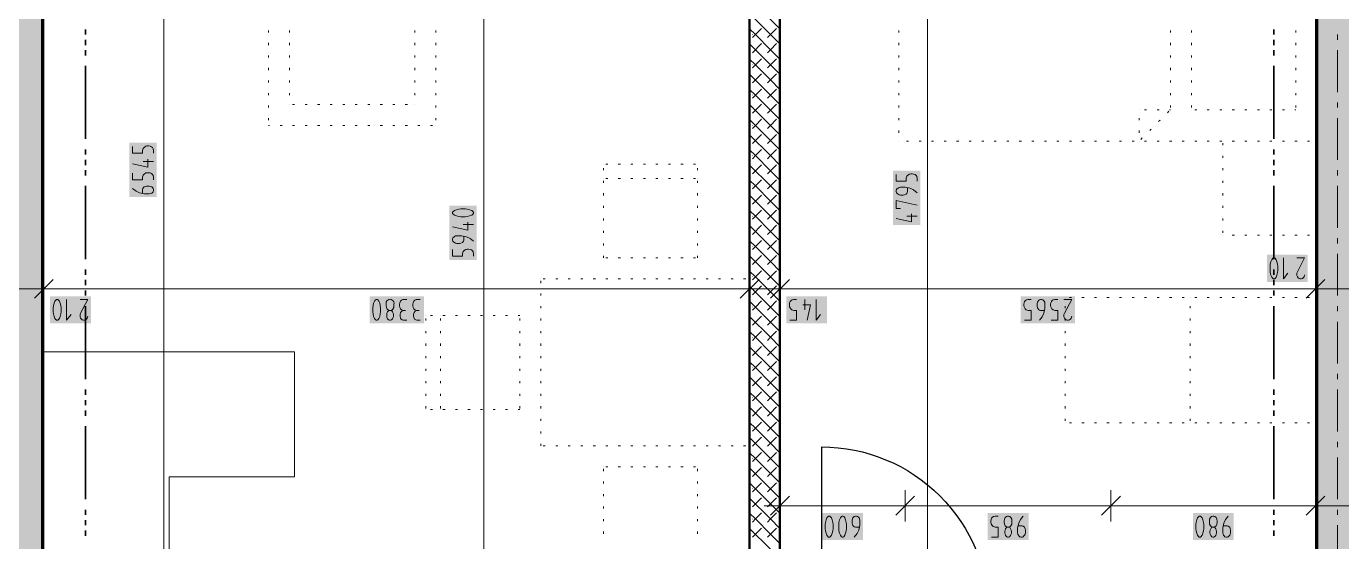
# Model space of a CAD drawing. Header units: millimetres. Extents: x 0 to 594, y 0 to 420.
# Drawn here: x 221.9 to 286.5, y 284.5 to 309.8 of the extents above; entities that cross this region are included whole.
import ezdxf

# ---------------------------------------------------------------- set-up
doc = ezdxf.new("R2010")
doc.units = ezdxf.units.MM
doc.header["$LTSCALE"] = 8
for name, color, linetype in [('PDF_Dvere', 7, 'Continuous'), ('PDF_Koty delkove', 7, 'Continuous'), ('PDF_Kuchyne', 7, 'Continuous'), ('PDF_Nabytek', 7, 'Continuous'), ('PDF_Osy hlavni', 7, 'Continuous'), ('PDF_Pozarni useky', 7, 'Continuous'), ('PDF_Pricky zdene', 7, 'Continuous'), ('PDF_Steny obvodove nosne', 7, 'Continuous')]:
    doc.layers.add(name, color=color, linetype=linetype)

msp = doc.modelspace()

# ---------------------------------------------------------------- linework, layer by layer
at = {"layer": 'PDF_Dvere', "lineweight": 25}
msp.add_lwpolyline([(260.97, 280.907), (260.97, 289.107, -0.414214), (269.17, 280.907), (269.13, 280.907)], format="xyb", dxfattribs=at)
at = {"layer": 'PDF_Koty delkove', "lineweight": 18}
for points in [[(228.685, 243.7), (228.685, 246.313), (228.685, 254.821), (228.685, 256.41), (228.685, 266.147), (228.685, 267.685), (228.685, 269.171), (228.685, 336.238)], [(266.168, 191.118), (266.168, 192.604), (266.168, 222.995), (266.168, 225.762), (266.168, 246.262), (266.168, 249.03), (266.168, 279.421), (266.168, 280.907), (266.168, 330.055), (266.168, 333.95)], [(244.392, 243.7), (244.392, 246.467), (244.392, 266.147), (244.392, 267.685), (244.392, 269.171), (244.392, 330.055)], [(227.147, 303.855), (227.147, 303.526), (227.625, 303.526), (227.625, 303.663), (227.66, 303.758), (227.711, 303.813), (227.796, 303.868), (227.864, 303.882), (227.932, 303.882), (228.001, 303.868), (228.069, 303.841), (228.12, 303.799), (228.155, 303.745), (228.172, 303.663), (228.172, 303.526)], [(227.898, 303.225), (227.898, 302.841), (227.147, 303.006)], [(228.172, 303.115), (227.66, 303.115)], [(227.147, 302.54), (227.147, 302.212), (227.625, 302.212), (227.625, 302.349), (227.66, 302.444), (227.711, 302.499), (227.796, 302.554), (227.864, 302.568), (227.932, 302.568), (228.001, 302.554), (228.069, 302.526), (228.12, 302.485), (228.155, 302.431), (228.172, 302.349), (228.172, 302.212)], [(264.631, 302.487), (264.631, 302.158), (265.108, 302.158), (265.108, 302.295), (265.143, 302.391), (265.194, 302.446), (265.279, 302.5), (265.347, 302.514), (265.416, 302.514), (265.484, 302.5), (265.552, 302.473), (265.603, 302.432), (265.638, 302.377), (265.656, 302.295), (265.656, 302.158)], [(227.642, 301.801), (227.676, 301.842), (227.711, 301.869), (227.761, 301.897), (227.83, 301.91), (227.966, 301.91), (228.035, 301.897), (228.086, 301.869), (228.12, 301.842), (228.155, 301.801), (228.172, 301.746), (228.172, 301.692), (228.155, 301.637), (228.12, 301.596), (228.086, 301.569), (228.035, 301.541), (227.966, 301.527), (227.727, 301.527), (227.488, 301.582), (227.317, 301.664), (227.147, 301.801)], [(227.625, 301.555), (227.625, 301.746), (227.642, 301.801)], [(265.656, 301.583), (265.484, 301.72), (265.313, 301.802), (265.074, 301.857), (264.835, 301.857), (264.767, 301.843), (264.716, 301.816), (264.682, 301.789), (264.647, 301.747), (264.631, 301.692), (264.631, 301.638), (264.647, 301.583), (264.682, 301.542), (264.716, 301.515), (264.767, 301.487), (264.835, 301.473), (264.972, 301.473), (265.04, 301.487), (265.108, 301.515), (265.159, 301.583)], [(265.159, 301.583), (265.177, 301.638), (265.177, 301.83)], [(264.835, 300.816), (264.631, 300.816), (264.631, 301.2), (265.656, 300.981)], [(265.382, 300.543), (265.382, 300.159), (264.631, 300.324)], [(265.656, 300.433), (265.143, 300.433)], [(243.606, 300.133), (243.606, 299.75), (242.854, 299.915)], [(243.879, 300.024), (243.367, 300.024)], [(242.906, 299.408), (242.871, 299.367), (242.854, 299.312), (242.854, 299.258), (242.871, 299.203), (242.906, 299.162), (242.939, 299.135), (242.991, 299.107), (243.058, 299.093), (243.196, 299.093), (243.263, 299.107), (243.332, 299.135), (243.383, 299.203), (243.401, 299.258), (243.401, 299.449)], [(243.879, 299.203), (243.708, 299.34), (243.537, 299.422), (243.298, 299.476), (243.058, 299.476), (242.991, 299.462), (242.939, 299.435), (242.906, 299.408)], [(242.854, 298.792), (242.854, 298.464), (243.332, 298.464), (243.332, 298.601), (243.367, 298.696), (243.418, 298.751), (243.503, 298.805), (243.571, 298.819), (243.639, 298.819), (243.708, 298.805), (243.776, 298.778), (243.827, 298.737), (243.862, 298.683), (243.879, 298.601), (243.879, 298.464)], [(283.194, 297.359), (283.222, 297.376), (283.276, 297.444), (283.317, 297.547), (283.345, 297.667), (283.359, 297.768), (283.359, 297.973), (283.345, 298.076), (283.317, 298.196), (283.276, 298.298), (283.222, 298.367), (283.194, 298.384), (283.14, 298.384), (283.112, 298.367), (283.058, 298.298), (283.017, 298.196), (282.99, 298.076), (282.976, 297.973)], [(283.633, 298.384), (283.633, 297.359), (283.851, 297.632)], [(284.29, 298.384), (284.673, 298.384), (284.317, 297.701), (284.29, 297.632), (284.29, 297.529), (284.317, 297.462), (284.358, 297.41), (284.399, 297.376), (284.454, 297.359), (284.508, 297.359), (284.563, 297.376), (284.604, 297.41), (284.645, 297.462), (284.673, 297.563)], [(282.976, 297.973), (282.976, 297.768), (282.99, 297.667), (283.017, 297.547), (283.058, 297.444), (283.112, 297.376), (283.14, 297.359), (283.194, 297.359)], [(223.251, 297.327), (222.329, 296.404)], [(222.79, 297.634), (222.79, 296.866), (222.79, 296.097)], [(257.896, 297.327), (256.973, 296.404)], [(257.434, 297.634), (257.434, 296.866), (257.434, 296.097)], [(259.382, 297.327), (258.459, 296.404)], [(258.921, 297.634), (258.921, 296.866), (258.921, 296.097)], [(285.673, 297.327), (284.75, 296.404)], [(285.212, 297.634), (285.212, 296.866), (285.212, 296.097)], [(315.141, 296.866), (313.655, 296.866), (287.364, 296.866), (285.212, 296.866), (258.921, 296.866), (257.434, 296.866), (222.79, 296.866), (220.637, 296.866), (194.346, 296.866), (192.86, 296.866), (158.215, 296.866), (156.063, 296.866), (134.538, 296.866), (128.081, 296.866), (125.928, 296.866), (84.672, 296.866), (80.88, 296.866), (80.111, 296.866)], [(223.908, 296.353), (223.908, 295.328), (224.126, 295.601)], [(224.565, 296.353), (224.948, 296.353), (224.592, 295.67), (224.565, 295.601), (224.565, 295.498), (224.592, 295.431), (224.633, 295.379), (224.674, 295.345), (224.729, 295.328), (224.783, 295.328), (224.838, 295.345), (224.879, 295.379), (224.92, 295.431), (224.948, 295.532)], [(238.935, 295.942), (238.935, 295.737), (238.949, 295.636), (238.976, 295.516), (239.017, 295.413), (239.071, 295.345), (239.099, 295.328), (239.153, 295.328), (239.181, 295.345), (239.235, 295.413), (239.276, 295.516), (239.304, 295.636), (239.318, 295.737), (239.318, 295.942), (239.304, 296.045), (239.276, 296.165), (239.235, 296.267), (239.181, 296.336), (239.153, 296.353), (239.099, 296.353), (239.071, 296.336), (239.017, 296.267), (238.976, 296.165)], [(240.604, 296.353), (240.413, 296.353), (240.345, 296.318), (240.29, 296.267), (240.263, 296.182), (240.249, 296.113), (240.249, 296.045), (240.263, 295.96), (240.29, 295.892), (240.345, 295.841), (240.44, 295.806)], [(241.261, 296.353), (241.07, 296.353), (241.002, 296.318), (240.947, 296.267), (240.92, 296.182), (240.906, 296.113), (240.906, 296.045), (240.92, 295.96), (240.947, 295.892), (241.002, 295.841), (241.097, 295.806)], [(259.409, 295.328), (259.737, 295.328), (259.737, 295.806), (259.6, 295.806), (259.505, 295.841), (259.45, 295.892), (259.396, 295.977), (259.382, 296.045), (259.382, 296.113), (259.396, 296.182), (259.423, 296.25), (259.464, 296.301), (259.518, 296.336), (259.6, 296.353), (259.737, 296.353)], [(260.148, 296.353), (260.148, 295.841)], [(260.696, 296.353), (260.696, 295.328), (260.914, 295.601)], [(270.916, 295.328), (271.244, 295.328), (271.244, 295.806), (271.107, 295.806), (271.012, 295.841), (270.957, 295.892), (270.903, 295.977), (270.889, 296.045), (270.889, 296.113), (270.903, 296.182), (270.93, 296.25), (270.971, 296.301), (271.025, 296.336), (271.107, 296.353), (271.244, 296.353)], [(271.546, 296.011), (271.546, 296.147), (271.56, 296.216), (271.587, 296.267), (271.614, 296.301), (271.655, 296.336), (271.71, 296.353), (271.764, 296.353), (271.819, 296.336), (271.86, 296.301), (271.887, 296.267), (271.915, 296.216), (271.929, 296.147), (271.929, 295.908), (271.874, 295.67), (271.792, 295.498), (271.655, 295.328)], [(272.23, 295.328), (272.558, 295.328), (272.558, 295.806), (272.421, 295.806), (272.326, 295.841), (272.271, 295.892), (272.217, 295.977), (272.203, 296.045), (272.203, 296.113), (272.217, 296.182), (272.244, 296.25), (272.285, 296.301), (272.339, 296.336), (272.421, 296.353), (272.558, 296.353)], [(272.86, 296.353), (273.243, 296.353), (272.887, 295.67), (272.86, 295.601), (272.86, 295.498), (272.887, 295.431), (272.928, 295.379), (272.969, 295.345), (273.024, 295.328), (273.078, 295.328), (273.133, 295.345), (273.174, 295.379), (273.215, 295.431), (273.243, 295.532)], [(238.976, 296.165), (238.949, 296.045), (238.935, 295.942)], [(239.838, 295.806), (239.865, 295.788), (239.906, 295.737), (239.933, 295.67), (239.947, 295.601), (239.947, 295.532), (239.933, 295.465), (239.906, 295.396), (239.851, 295.345), (239.81, 295.328), (239.756, 295.328), (239.715, 295.345), (239.66, 295.396), (239.633, 295.465), (239.619, 295.532), (239.619, 295.601), (239.633, 295.67), (239.66, 295.737), (239.701, 295.788), (239.728, 295.806)], [(240.604, 295.328), (240.44, 295.328), (240.385, 295.345), (240.331, 295.379), (240.303, 295.431), (240.276, 295.532), (240.276, 295.601), (240.303, 295.703), (240.358, 295.772), (240.44, 295.806), (240.549, 295.806)], [(241.097, 295.328), (241.042, 295.345), (240.988, 295.379), (240.96, 295.431), (240.933, 295.532), (240.933, 295.601), (240.96, 295.703), (241.015, 295.772), (241.097, 295.806), (241.206, 295.806)], [(260.039, 296.08), (260.422, 296.08), (260.257, 295.328)], [(271.901, 295.806), (271.71, 295.806), (271.655, 295.823), (271.614, 295.857), (271.587, 295.892), (271.56, 295.942), (271.546, 296.011)], [(241.261, 295.328), (241.097, 295.328)], [(259.382, 286.685), (258.459, 285.763)], [(258.921, 286.993), (258.921, 286.224), (258.921, 285.455)], [(265.532, 286.685), (264.609, 285.763)], [(265.07, 286.993), (265.07, 286.224), (265.07, 285.455)], [(275.628, 286.685), (274.706, 285.763)], [(275.167, 286.993), (275.167, 286.224), (275.167, 285.455)], [(285.673, 286.685), (284.75, 285.763)], [(285.212, 286.993), (285.212, 286.224), (285.212, 285.455)], [(258.921, 286.224), (258.152, 286.224)], [(313.655, 286.224), (310.327, 286.224), (307.505, 286.224), (297.409, 286.224), (287.364, 286.224), (285.212, 286.224), (275.167, 286.224), (265.07, 286.224), (258.921, 286.224)], [(261.188, 284.874), (261.229, 284.772), (261.283, 284.703), (261.311, 284.686), (261.365, 284.686), (261.393, 284.703), (261.447, 284.772), (261.488, 284.874), (261.516, 284.994), (261.53, 285.095), (261.53, 285.3), (261.516, 285.403), (261.488, 285.523), (261.447, 285.625), (261.393, 285.694), (261.365, 285.711), (261.311, 285.711), (261.283, 285.694), (261.229, 285.625), (261.188, 285.523), (261.161, 285.403), (261.147, 285.3)], [(262.816, 285.164), (262.625, 285.164), (262.57, 285.182), (262.529, 285.215), (262.502, 285.25), (262.475, 285.3), (262.461, 285.369), (262.461, 285.505), (262.475, 285.574), (262.502, 285.625), (262.529, 285.659), (262.57, 285.694), (262.625, 285.711), (262.679, 285.711), (262.734, 285.694), (262.775, 285.659), (262.802, 285.625), (262.83, 285.574), (262.844, 285.505), (262.844, 285.267), (262.789, 285.028), (262.707, 284.857), (262.57, 284.686)], [(269.297, 284.686), (269.625, 284.686), (269.625, 285.164), (269.488, 285.164), (269.393, 285.199), (269.338, 285.25), (269.284, 285.335), (269.27, 285.403), (269.27, 285.472), (269.284, 285.54), (269.311, 285.608), (269.352, 285.659), (269.406, 285.694), (269.488, 285.711)], [(269.488, 285.711), (269.625, 285.711)], [(269.927, 285.472), (269.927, 285.403), (269.941, 285.318), (269.981, 285.233), (270.036, 285.182), (270.063, 285.164), (270.173, 285.164), (270.2, 285.182), (270.255, 285.233), (270.296, 285.318), (270.31, 285.403), (270.31, 285.472), (270.296, 285.557), (270.255, 285.643), (270.2, 285.694), (270.145, 285.711), (270.091, 285.711), (270.036, 285.694), (269.981, 285.643), (269.941, 285.557), (269.927, 285.472)], [(270.857, 285.711), (270.72, 285.54), (270.638, 285.369), (270.584, 285.13), (270.584, 284.89), (270.598, 284.823), (270.625, 284.772), (270.652, 284.738), (270.693, 284.703), (270.748, 284.686), (270.802, 284.686), (270.857, 284.703), (270.898, 284.738), (270.925, 284.772), (270.953, 284.823), (270.967, 284.89), (270.967, 285.028), (270.953, 285.095), (270.925, 285.164), (270.857, 285.215), (270.802, 285.233), (270.611, 285.233)], [(280.928, 285.711), (280.791, 285.54), (280.709, 285.369), (280.654, 285.13), (280.654, 284.89), (280.668, 284.823), (280.695, 284.772), (280.723, 284.738)], [(261.147, 285.3), (261.147, 285.095), (261.161, 284.994), (261.188, 284.874)], [(270.173, 285.164), (270.2, 285.147), (270.241, 285.095), (270.268, 285.028), (270.282, 284.959), (270.282, 284.89), (270.268, 284.823), (270.241, 284.754), (270.186, 284.703), (270.145, 284.686), (270.091, 284.686), (270.05, 284.703), (269.995, 284.754), (269.968, 284.823), (269.954, 284.89), (269.954, 284.959), (269.968, 285.028), (269.995, 285.095), (270.036, 285.147), (270.063, 285.164)], [(280.244, 285.164), (280.271, 285.147), (280.312, 285.095), (280.339, 285.028), (280.353, 284.959), (280.353, 284.89), (280.339, 284.823), (280.312, 284.754), (280.257, 284.703), (280.216, 284.686), (280.162, 284.686), (280.121, 284.703), (280.066, 284.754), (280.038, 284.823), (280.024, 284.89), (280.024, 284.959), (280.038, 285.028)], [(280.038, 285.028), (280.066, 285.095), (280.107, 285.147), (280.134, 285.164)], [(280.723, 284.738), (280.764, 284.703), (280.819, 284.686), (280.873, 284.686), (280.928, 284.703), (280.969, 284.738), (280.996, 284.772), (281.024, 284.823), (281.038, 284.89), (281.038, 285.028), (281.024, 285.095), (280.996, 285.164), (280.928, 285.215), (280.873, 285.233), (280.682, 285.233)]]:
    msp.add_lwpolyline(points, dxfattribs=at)
for points in [[(243.468, 300.79), (243.263, 300.79), (243.162, 300.776), (243.042, 300.749), (242.939, 300.708), (242.871, 300.654), (242.854, 300.626), (242.854, 300.572), (242.871, 300.544), (242.939, 300.49), (243.042, 300.449), (243.162, 300.421), (243.263, 300.407), (243.468, 300.407), (243.571, 300.421), (243.691, 300.449), (243.793, 300.49), (243.862, 300.544), (243.879, 300.572), (243.879, 300.626), (243.862, 300.654), (243.793, 300.708), (243.691, 300.749), (243.571, 300.776)], [(223.251, 295.942), (223.251, 295.737), (223.265, 295.636), (223.292, 295.516), (223.333, 295.413), (223.387, 295.345), (223.415, 295.328), (223.469, 295.328), (223.497, 295.345), (223.551, 295.413), (223.592, 295.516), (223.62, 295.636), (223.634, 295.737), (223.634, 295.942), (223.62, 296.045), (223.592, 296.165), (223.551, 296.267), (223.497, 296.336), (223.469, 296.353), (223.415, 296.353), (223.387, 296.336), (223.333, 296.267), (223.292, 296.165), (223.265, 296.045)], [(261.804, 285.3), (261.804, 285.095), (261.818, 284.994), (261.845, 284.874), (261.886, 284.772), (261.94, 284.703), (261.968, 284.686), (262.022, 284.686), (262.05, 284.703), (262.104, 284.772), (262.145, 284.874), (262.173, 284.994), (262.187, 285.095), (262.187, 285.3), (262.173, 285.403), (262.145, 285.523), (262.104, 285.625), (262.05, 285.694), (262.022, 285.711), (261.968, 285.711), (261.94, 285.694), (261.886, 285.625), (261.845, 285.523), (261.818, 285.403)], [(279.34, 285.3), (279.34, 285.095), (279.354, 284.994), (279.381, 284.874), (279.422, 284.772), (279.477, 284.703), (279.505, 284.686), (279.559, 284.686), (279.587, 284.703), (279.641, 284.772), (279.682, 284.874), (279.71, 284.994), (279.724, 285.095), (279.724, 285.3), (279.71, 285.403), (279.682, 285.523), (279.641, 285.625), (279.587, 285.694), (279.559, 285.711), (279.505, 285.711), (279.477, 285.694), (279.422, 285.625), (279.381, 285.523), (279.354, 285.403)], [(279.997, 285.472), (279.997, 285.403), (280.011, 285.318), (280.052, 285.233), (280.107, 285.182), (280.134, 285.164), (280.244, 285.164), (280.271, 285.182), (280.326, 285.233), (280.367, 285.318), (280.381, 285.403), (280.381, 285.472), (280.367, 285.557), (280.326, 285.643), (280.271, 285.694), (280.216, 285.711), (280.162, 285.711), (280.107, 285.694), (280.052, 285.643), (280.011, 285.557)]]:
    msp.add_lwpolyline(points, close=True, dxfattribs=at)
msp.add_lwpolyline([(239.592, 296.113), (239.592, 296.045), (239.606, 295.96), (239.646, 295.875), (239.701, 295.823), (239.728, 295.806), (239.838, 295.806), (239.865, 295.823), (239.92, 295.875), (239.961, 295.96), (239.975, 296.045), (239.975, 296.113, 1.260182)], format="xyb", close=True, dxfattribs=at)
at = {"layer": 'PDF_Koty delkove', "color": 7, "lineweight": 18, "true_color": 0xffffff, "transparency": 33554559}
for points in [[(228.326, 301.373), (228.326, 304.035), (226.993, 301.373), (226.993, 304.035)], [(265.809, 300.005), (265.809, 302.667), (264.477, 300.005), (264.477, 302.667)], [(244.033, 298.282), (244.033, 300.944), (242.701, 298.282), (242.701, 300.944)], [(284.827, 298.538), (282.822, 298.538), (284.827, 297.205), (282.822, 297.205)], [(225.102, 296.507), (223.097, 296.507), (225.102, 295.175), (223.097, 295.175)], [(241.443, 296.507), (238.781, 296.507), (241.443, 295.175), (238.781, 295.175)], [(261.233, 296.507), (259.228, 296.507), (261.233, 295.175), (259.228, 295.175)], [(273.397, 296.507), (270.735, 296.507), (273.397, 295.175), (270.735, 295.175)], [(262.998, 285.865), (260.993, 285.865), (262.998, 284.533), (260.993, 284.533)], [(271.121, 285.865), (269.116, 285.865), (271.121, 284.533), (269.116, 284.533)], [(281.192, 285.865), (279.187, 285.865), (281.192, 284.533), (279.187, 284.533)]]:
    msp.add_solid(points, dxfattribs=at)
at = {"layer": 'PDF_Kuchyne', "lineweight": 13}
msp.add_lwpolyline([(228.94, 287.633), (228.94, 275.333), (241.188, 275.333), (241.188, 269.183), (222.79, 269.183), (222.79, 275.333), (222.79, 287.633), (222.79, 293.783), (235.09, 293.783), (235.09, 287.633)], close=True, dxfattribs=at)
at = {"layer": 'PDF_Nabytek', "lineweight": 13}
for points in [[(233.824, 309.45), (233.824, 309.553)], [(234.849, 309.45), (234.849, 309.553)], [(240.999, 309.45), (240.999, 309.553)], [(242.024, 309.45), (242.024, 309.553)], [(264.763, 309.45), (264.763, 309.553)], [(278.088, 309.45), (278.088, 309.553)], [(279.113, 309.45), (279.113, 309.553)], [(284.238, 309.45), (284.238, 309.553)], [(285.263, 309.45), (285.263, 309.553)], [(233.824, 308.835), (233.824, 308.938)], [(234.849, 308.835), (234.849, 308.938)], [(240.999, 308.835), (240.999, 308.938)], [(242.024, 308.835), (242.024, 308.938)], [(264.763, 308.835), (264.763, 308.938)], [(278.088, 308.835), (278.088, 308.938)], [(279.113, 308.835), (279.113, 308.938)], [(284.238, 308.835), (284.238, 308.938)], [(285.263, 308.835), (285.263, 308.938)], [(233.824, 308.221), (233.824, 308.323)], [(234.849, 308.221), (234.849, 308.323)], [(240.999, 308.221), (240.999, 308.323)], [(242.024, 308.221), (242.024, 308.323)], [(264.763, 308.221), (264.763, 308.323)], [(278.088, 308.221), (278.088, 308.323)], [(279.113, 308.221), (279.113, 308.323)], [(284.238, 308.221), (284.238, 308.323)], [(285.263, 308.221), (285.263, 308.323)], [(233.824, 307.606), (233.824, 307.708)], [(234.849, 307.606), (234.849, 307.708)], [(240.999, 307.606), (240.999, 307.708)], [(242.024, 307.606), (242.024, 307.708)], [(264.763, 307.606), (264.763, 307.708)], [(278.088, 307.606), (278.088, 307.708)], [(279.113, 307.606), (279.113, 307.708)], [(284.238, 307.606), (284.238, 307.708)], [(285.263, 307.606), (285.263, 307.708)], [(233.824, 306.991), (233.824, 307.093)], [(234.849, 306.991), (234.849, 307.093)], [(240.999, 306.991), (240.999, 307.093)], [(242.024, 306.991), (242.024, 307.093)], [(264.763, 306.991), (264.763, 307.093)], [(278.088, 306.991), (278.088, 307.093)], [(279.113, 306.991), (279.113, 307.093)], [(284.238, 306.991), (284.238, 307.093)], [(285.263, 306.991), (285.263, 307.093)], [(233.824, 306.376), (233.824, 306.478)], [(234.849, 306.376), (234.849, 306.478)], [(240.999, 306.376), (240.999, 306.478)], [(242.024, 306.376), (242.024, 306.478)], [(264.763, 306.376), (264.763, 306.478)], [(278.088, 306.376), (278.088, 306.478)], [(279.113, 306.376), (279.113, 306.478)], [(284.238, 306.376), (284.238, 306.478)], [(285.263, 306.376), (285.263, 306.478)], [(233.824, 305.761), (233.824, 305.863)], [(234.849, 305.917), (234.849, 305.917)], [(234.849, 305.917), (234.849, 305.917)], [(235.101, 305.917), (234.998, 305.917)], [(235.716, 305.917), (235.613, 305.917)], [(236.331, 305.917), (236.228, 305.917)], [(236.946, 305.917), (236.843, 305.917)], [(237.561, 305.917), (237.458, 305.917)], [(238.176, 305.917), (238.073, 305.917)], [(238.791, 305.917), (238.688, 305.917)], [(239.406, 305.917), (239.303, 305.917)], [(240.021, 305.917), (239.918, 305.917)], [(240.636, 305.917), (240.533, 305.917)], [(240.999, 305.917), (240.999, 305.917)], [(240.999, 305.917), (240.999, 305.917)], [(242.024, 305.761), (242.024, 305.863)], [(264.763, 305.761), (264.763, 305.863)], [(276.551, 305.66), (276.551, 305.66)], [(276.551, 305.66), (276.551, 305.66)], [(276.92, 305.66), (276.818, 305.66)], [(277.535, 305.66), (277.433, 305.66)], [(277.938, 305.51), (278.01, 305.583)], [(278.088, 305.66), (278.048, 305.66)], [(278.088, 305.761), (278.088, 305.863)], [(278.088, 305.66), (278.088, 305.66)], [(278.088, 305.66), (278.088, 305.66)], [(279.113, 305.761), (279.113, 305.863)], [(279.113, 305.66), (279.113, 305.66)], [(279.113, 305.66), (279.113, 305.66)], [(279.38, 305.66), (279.278, 305.66)], [(279.995, 305.66), (279.893, 305.66)], [(280.61, 305.66), (280.508, 305.66)], [(281.225, 305.66), (281.123, 305.66)], [(281.84, 305.66), (281.738, 305.66)], [(282.455, 305.66), (282.353, 305.66)], [(283.07, 305.66), (282.968, 305.66)], [(283.685, 305.66), (283.583, 305.66)], [(284.238, 305.66), (284.198, 305.66)], [(284.238, 305.761), (284.238, 305.863)], [(284.238, 305.66), (284.238, 305.66)], [(284.238, 305.66), (284.238, 305.66)], [(285.263, 305.761), (285.263, 305.863)], [(233.824, 305.146), (233.824, 305.248)], [(233.824, 304.892), (233.824, 304.892)], [(233.871, 304.892), (233.824, 304.892)], [(233.824, 304.892), (233.824, 304.892)], [(234.486, 304.892), (234.383, 304.892)], [(235.101, 304.892), (234.998, 304.892)], [(235.716, 304.892), (235.613, 304.892)], [(236.331, 304.892), (236.228, 304.892)], [(236.946, 304.892), (236.843, 304.892)], [(237.561, 304.892), (237.458, 304.892)], [(238.176, 304.892), (238.073, 304.892)], [(238.791, 304.892), (238.688, 304.892)], [(239.406, 304.892), (239.303, 304.892)], [(240.021, 304.892), (239.918, 304.892)], [(240.636, 304.892), (240.533, 304.892)], [(241.251, 304.892), (241.148, 304.892)], [(241.866, 304.892), (241.763, 304.892)], [(242.024, 305.146), (242.024, 305.248)], [(242.024, 304.892), (242.024, 304.892)], [(242.024, 304.892), (242.024, 304.892)], [(264.763, 305.146), (264.763, 305.248)], [(276.551, 305.146), (276.551, 305.248)], [(277.503, 305.075), (277.575, 305.148)], [(285.263, 305.146), (285.263, 305.248)], [(264.763, 304.531), (264.763, 304.633)], [(264.763, 304.123), (264.763, 304.123)], [(264.763, 304.123), (264.763, 304.123)], [(265.235, 304.123), (265.133, 304.123)], [(265.85, 304.123), (265.748, 304.123)], [(266.465, 304.123), (266.363, 304.123)], [(267.08, 304.123), (266.978, 304.123)], [(267.695, 304.123), (267.593, 304.123)], [(268.31, 304.123), (268.208, 304.123)], [(268.925, 304.123), (268.823, 304.123)], [(269.54, 304.123), (269.438, 304.123)], [(270.155, 304.123), (270.053, 304.123)], [(270.77, 304.123), (270.668, 304.123)], [(271.385, 304.123), (271.283, 304.123)], [(272, 304.123), (271.898, 304.123)], [(272.615, 304.123), (272.513, 304.123)], [(273.23, 304.123), (273.128, 304.123)], [(273.845, 304.123), (273.743, 304.123)], [(274.46, 304.123), (274.358, 304.123)], [(275.075, 304.123), (274.973, 304.123)], [(275.69, 304.123), (275.588, 304.123)], [(276.305, 304.123), (276.203, 304.123)], [(276.551, 304.531), (276.551, 304.633)], [(276.551, 304.123), (276.551, 304.123)], [(276.551, 304.123), (276.551, 304.123)], [(276.633, 304.206), (276.706, 304.278)], [(276.92, 304.123), (276.818, 304.123)], [(277.068, 304.64), (277.141, 304.713)], [(277.535, 304.123), (277.433, 304.123)], [(278.15, 304.123), (278.048, 304.123)], [(278.765, 304.123), (278.663, 304.123)], [(279.38, 304.123), (279.278, 304.123)], [(279.995, 304.123), (279.893, 304.123)], [(280.61, 304.123), (280.508, 304.123)], [(280.651, 304.123), (280.651, 304.123)], [(281.225, 304.123), (281.123, 304.123)], [(281.84, 304.123), (281.738, 304.123)], [(282.455, 304.123), (282.353, 304.123)], [(283.07, 304.123), (282.968, 304.123)], [(283.685, 304.123), (283.583, 304.123)], [(284.3, 304.123), (284.198, 304.123)], [(284.915, 304.123), (284.813, 304.123)], [(285.263, 304.531), (285.263, 304.633)], [(285.263, 304.123), (285.263, 304.123)], [(285.263, 304.123), (285.263, 304.123)], [(285.263, 304.123), (285.263, 304.123)], [(280.651, 303.916), (280.651, 304.018)], [(285.263, 303.916), (285.263, 304.018)], [(250.255, 302.995), (250.255, 302.995)], [(250.255, 302.995), (250.255, 302.995)], [(250.475, 302.995), (250.373, 302.995)], [(251.09, 302.995), (250.988, 302.995)], [(251.705, 302.995), (251.603, 302.995)], [(252.32, 302.995), (252.218, 302.995)], [(252.935, 302.995), (252.833, 302.995)], [(253.55, 302.995), (253.448, 302.995)], [(254.165, 302.995), (254.063, 302.995)], [(254.78, 302.995), (254.678, 302.995)], [(254.868, 302.995), (254.868, 302.995)], [(254.868, 302.995), (254.868, 302.995)], [(280.651, 303.301), (280.651, 303.403)], [(285.263, 303.301), (285.263, 303.403)], [(250.255, 302.686), (250.255, 302.788)], [(250.255, 302.278), (250.255, 302.278)], [(250.255, 302.071), (250.255, 302.173)], [(250.475, 302.278), (250.373, 302.278)], [(251.09, 302.278), (250.988, 302.278)], [(251.705, 302.278), (251.603, 302.278)], [(252.32, 302.278), (252.218, 302.278)], [(252.935, 302.278), (252.833, 302.278)], [(253.55, 302.278), (253.448, 302.278)], [(254.165, 302.278), (254.063, 302.278)], [(254.78, 302.278), (254.678, 302.278)], [(254.868, 302.686), (254.868, 302.788)], [(254.868, 302.278), (254.868, 302.278)], [(254.868, 302.071), (254.868, 302.173)], [(280.651, 302.686), (280.651, 302.788)], [(280.651, 302.071), (280.651, 302.173)], [(285.263, 302.686), (285.263, 302.788)], [(285.263, 302.071), (285.263, 302.173)], [(250.255, 301.456), (250.255, 301.558)], [(254.868, 301.456), (254.868, 301.558)], [(280.651, 301.456), (280.651, 301.558)], [(285.263, 301.456), (285.263, 301.558)], [(250.255, 300.841), (250.255, 300.943)], [(254.868, 300.841), (254.868, 300.943)], [(280.651, 300.841), (280.651, 300.943)], [(285.263, 300.841), (285.263, 300.943)], [(250.255, 300.226), (250.255, 300.328)], [(254.868, 300.226), (254.868, 300.328)], [(280.651, 300.226), (280.651, 300.328)], [(285.263, 300.226), (285.263, 300.328)], [(250.255, 299.611), (250.255, 299.713)], [(254.868, 299.611), (254.868, 299.713)], [(280.651, 299.611), (280.651, 299.713)], [(285.263, 299.611), (285.263, 299.713)], [(250.255, 298.996), (250.255, 299.098)], [(254.868, 298.996), (254.868, 299.098)], [(280.651, 299.51), (280.651, 299.51)], [(280.651, 299.51), (280.651, 299.51)], [(281.225, 299.51), (281.123, 299.51)], [(281.84, 299.51), (281.738, 299.51)], [(282.455, 299.51), (282.353, 299.51)], [(283.07, 299.51), (282.968, 299.51)], [(283.685, 299.51), (283.583, 299.51)], [(284.3, 299.51), (284.198, 299.51)], [(284.915, 299.51), (284.813, 299.51)], [(285.263, 299.51), (285.263, 299.51)], [(285.263, 299.51), (285.263, 299.51)], [(250.255, 298.383), (250.255, 298.483)], [(250.255, 298.383), (250.255, 298.383)], [(250.255, 298.383), (250.255, 298.383)], [(250.475, 298.383), (250.373, 298.383)], [(251.09, 298.383), (250.988, 298.383)], [(251.705, 298.383), (251.603, 298.383)], [(252.32, 298.383), (252.218, 298.383)], [(252.935, 298.383), (252.833, 298.383)], [(253.55, 298.383), (253.448, 298.383)], [(254.165, 298.383), (254.063, 298.383)], [(254.78, 298.383), (254.678, 298.383)], [(254.868, 298.383), (254.868, 298.483)], [(254.868, 298.383), (254.868, 298.383)], [(254.868, 298.383), (254.868, 298.383)], [(247.185, 297.358), (247.185, 297.358)], [(247.185, 297.358), (247.185, 297.358)], [(247.185, 297.151), (247.185, 297.253)], [(247.4, 297.358), (247.298, 297.358)], [(248.015, 297.358), (247.913, 297.358)], [(248.63, 297.358), (248.528, 297.358)], [(249.245, 297.358), (249.143, 297.358)], [(249.86, 297.358), (249.758, 297.358)], [(250.475, 297.358), (250.373, 297.358)], [(251.09, 297.358), (250.988, 297.358)], [(251.705, 297.358), (251.603, 297.358)], [(252.32, 297.358), (252.218, 297.358)], [(252.935, 297.358), (252.833, 297.358)], [(253.55, 297.358), (253.448, 297.358)], [(254.165, 297.358), (254.063, 297.358)], [(254.78, 297.358), (254.678, 297.358)], [(255.395, 297.358), (255.293, 297.358)], [(256.01, 297.358), (255.908, 297.358)], [(256.625, 297.358), (256.523, 297.358)], [(257.24, 297.358), (257.138, 297.358)], [(257.434, 297.358), (257.434, 297.358)], [(257.434, 297.358), (257.434, 297.358)], [(257.434, 297.151), (257.434, 297.253)], [(247.185, 296.536), (247.185, 296.638)], [(257.434, 296.536), (257.434, 296.638)], [(272.912, 296.436), (272.912, 296.436)], [(272.912, 296.436), (272.912, 296.436)], [(272.912, 296.436), (272.912, 296.436)], [(273.23, 296.436), (273.128, 296.436)], [(273.845, 296.436), (273.743, 296.436)], [(274.46, 296.436), (274.358, 296.436)], [(275.075, 296.436), (274.973, 296.436)], [(275.69, 296.436), (275.588, 296.436)], [(276.305, 296.436), (276.203, 296.436)], [(276.92, 296.436), (276.818, 296.436)], [(277.535, 296.436), (277.433, 296.436)], [(278.15, 296.436), (278.048, 296.436)], [(278.765, 296.436), (278.663, 296.436)], [(279.062, 296.436), (279.062, 296.436)], [(279.38, 296.436), (279.278, 296.436)], [(279.995, 296.436), (279.893, 296.436)], [(280.61, 296.436), (280.508, 296.436)], [(281.225, 296.436), (281.123, 296.436)], [(281.84, 296.436), (281.738, 296.436)], [(282.455, 296.436), (282.353, 296.436)], [(283.07, 296.436), (282.968, 296.436)], [(283.685, 296.436), (283.583, 296.436)], [(284.3, 296.436), (284.198, 296.436)], [(284.915, 296.436), (284.813, 296.436)], [(285.212, 296.436), (285.212, 296.436)], [(247.185, 295.921), (247.185, 296.023)], [(257.434, 295.921), (257.434, 296.023)], [(272.912, 295.921), (272.912, 296.023)], [(272.912, 295.921), (272.912, 296.023)], [(279.062, 295.921), (279.062, 296.023)], [(241.547, 295.564), (241.547, 295.564)], [(241.547, 295.564), (241.547, 295.564)], [(241.547, 295.306), (241.547, 295.408)], [(241.866, 295.564), (241.763, 295.564)], [(242.265, 295.564), (242.265, 295.564)], [(242.265, 295.306), (242.265, 295.408)], [(242.481, 295.564), (242.378, 295.564)], [(243.096, 295.564), (242.993, 295.564)], [(243.711, 295.564), (243.608, 295.564)], [(244.326, 295.564), (244.223, 295.564)], [(244.941, 295.564), (244.838, 295.564)], [(245.555, 295.564), (245.453, 295.564)], [(246.16, 295.564), (246.068, 295.564)], [(246.16, 295.564), (246.16, 295.564)], [(246.16, 295.306), (246.16, 295.408)], [(247.185, 295.306), (247.185, 295.408)], [(257.434, 295.306), (257.434, 295.408)], [(272.912, 295.306), (272.912, 295.408)], [(272.912, 295.306), (272.912, 295.408)], [(279.062, 295.306), (279.062, 295.408)], [(241.547, 294.691), (241.547, 294.793)], [(242.265, 294.691), (242.265, 294.793)], [(246.16, 294.691), (246.16, 294.793)], [(247.185, 294.691), (247.185, 294.793)], [(257.434, 294.691), (257.434, 294.793)], [(272.912, 294.691), (272.912, 294.793)], [(272.912, 294.691), (272.912, 294.793)], [(279.062, 294.691), (279.062, 294.793)], [(241.547, 294.076), (241.547, 294.178)], [(242.265, 294.076), (242.265, 294.178)], [(246.16, 294.076), (246.16, 294.178)], [(247.185, 294.076), (247.185, 294.178)], [(257.434, 294.076), (257.434, 294.178)], [(272.912, 294.076), (272.912, 294.178)], [(272.912, 294.076), (272.912, 294.178)], [(279.062, 294.076), (279.062, 294.178)], [(241.547, 293.461), (241.547, 293.563)], [(242.265, 293.461), (242.265, 293.563)], [(246.16, 293.461), (246.16, 293.563)], [(247.185, 293.461), (247.185, 293.563)], [(257.434, 293.461), (257.434, 293.563)], [(272.912, 293.461), (272.912, 293.563)], [(272.912, 293.461), (272.912, 293.563)], [(279.062, 293.461), (279.062, 293.563)], [(241.547, 292.846), (241.547, 292.948)], [(242.265, 292.846), (242.265, 292.948)], [(246.16, 292.846), (246.16, 292.948)], [(247.185, 292.846), (247.185, 292.948)], [(257.434, 292.846), (257.434, 292.948)], [(272.912, 292.846), (272.912, 292.948)], [(272.912, 292.846), (272.912, 292.948)], [(279.062, 292.846), (279.062, 292.948)], [(241.547, 292.231), (241.547, 292.333)], [(242.265, 292.231), (242.265, 292.333)], [(246.16, 292.231), (246.16, 292.333)], [(247.185, 292.231), (247.185, 292.333)], [(257.434, 292.231), (257.434, 292.333)], [(272.912, 292.333), (272.912, 292.231), (272.912, 292.333)], [(279.062, 292.231), (279.062, 292.333)], [(241.547, 291.616), (241.547, 291.718)], [(242.265, 291.616), (242.265, 291.718)], [(246.16, 291.616), (246.16, 291.718)], [(247.185, 291.616), (247.185, 291.718)], [(257.434, 291.616), (257.434, 291.718)], [(272.912, 291.616), (272.912, 291.718)], [(272.912, 291.616), (272.912, 291.718)], [(279.062, 291.616), (279.062, 291.718)], [(241.547, 291.001), (241.547, 291.103)], [(241.547, 290.952), (241.547, 290.952)], [(241.547, 290.952), (241.547, 290.952)], [(241.866, 290.952), (241.763, 290.952)], [(242.265, 291.001), (242.265, 291.103)], [(242.265, 290.952), (242.265, 290.952)], [(242.481, 290.952), (242.378, 290.952)], [(243.096, 290.952), (242.993, 290.952)], [(243.711, 290.952), (243.608, 290.952)], [(244.326, 290.952), (244.223, 290.952)], [(244.941, 290.952), (244.838, 290.952)], [(245.555, 290.952), (245.453, 290.952)], [(246.16, 290.952), (246.068, 290.952)], [(246.16, 291.001), (246.16, 291.103)], [(246.16, 290.952), (246.16, 290.952)], [(246.16, 290.952), (246.16, 290.952)], [(247.185, 291.001), (247.185, 291.103)], [(257.434, 291.001), (257.434, 291.103)], [(272.912, 291.103), (272.912, 291.001), (272.912, 291.103)], [(279.062, 291.001), (279.062, 291.103)], [(247.185, 290.386), (247.185, 290.488)], [(257.434, 290.386), (257.434, 290.488)], [(272.912, 290.386), (272.912, 290.488)], [(272.912, 290.386), (272.912, 290.488)], [(272.912, 290.286), (272.912, 290.286)], [(272.912, 290.286), (272.912, 290.286)], [(272.912, 290.286), (272.912, 290.286)], [(273.23, 290.286), (273.128, 290.286)], [(273.845, 290.286), (273.743, 290.286)], [(274.46, 290.286), (274.358, 290.286)], [(275.075, 290.286), (274.973, 290.286)], [(275.69, 290.286), (275.588, 290.286)], [(276.305, 290.286), (276.203, 290.286)], [(276.92, 290.286), (276.818, 290.286)], [(277.535, 290.286), (277.433, 290.286)], [(278.15, 290.286), (278.048, 290.286)], [(278.765, 290.286), (278.663, 290.286)], [(279.062, 290.386), (279.062, 290.488)], [(279.062, 290.286), (279.062, 290.286)], [(279.38, 290.286), (279.278, 290.286)], [(279.995, 290.286), (279.893, 290.286)], [(280.61, 290.286), (280.508, 290.286)], [(281.225, 290.286), (281.123, 290.286)], [(281.84, 290.286), (281.738, 290.286)], [(282.455, 290.286), (282.353, 290.286)], [(283.07, 290.286), (282.968, 290.286)], [(283.685, 290.286), (283.583, 290.286)], [(284.3, 290.286), (284.198, 290.286)], [(284.915, 290.286), (284.813, 290.286)], [(285.212, 290.286), (285.212, 290.286)], [(247.185, 289.771), (247.185, 289.873)], [(247.185, 289.158), (247.185, 289.258)], [(257.434, 289.771), (257.434, 289.873)], [(257.434, 289.158), (257.434, 289.258)], [(247.185, 289.158), (247.185, 289.158)], [(247.4, 289.158), (247.298, 289.158)], [(248.015, 289.158), (247.913, 289.158)], [(248.63, 289.158), (248.528, 289.158)], [(249.245, 289.158), (249.143, 289.158)], [(249.86, 289.158), (249.758, 289.158)], [(250.475, 289.158), (250.373, 289.158)], [(251.09, 289.158), (250.988, 289.158)], [(251.705, 289.158), (251.603, 289.158)], [(252.32, 289.158), (252.218, 289.158)], [(252.935, 289.158), (252.833, 289.158)], [(253.55, 289.158), (253.448, 289.158)], [(254.165, 289.158), (254.063, 289.158)], [(254.78, 289.158), (254.678, 289.158)], [(255.395, 289.158), (255.293, 289.158)], [(256.01, 289.158), (255.908, 289.158)], [(256.625, 289.158), (256.523, 289.158)], [(257.24, 289.158), (257.138, 289.158)], [(257.434, 289.158), (257.434, 289.158)], [(257.434, 289.158), (257.434, 289.158)], [(250.255, 288.133), (250.255, 288.133)], [(250.255, 288.133), (250.255, 288.133)], [(250.255, 287.926), (250.255, 288.028)], [(250.475, 288.133), (250.373, 288.133)], [(251.09, 288.133), (250.988, 288.133)], [(251.705, 288.133), (251.603, 288.133)], [(252.32, 288.133), (252.218, 288.133)], [(252.935, 288.133), (252.833, 288.133)], [(253.55, 288.133), (253.448, 288.133)], [(254.165, 288.133), (254.063, 288.133)], [(254.78, 288.133), (254.678, 288.133)], [(254.868, 288.133), (254.868, 288.133)], [(254.868, 288.133), (254.868, 288.133)], [(254.868, 287.926), (254.868, 288.028)], [(250.255, 287.311), (250.255, 287.413)], [(254.868, 287.311), (254.868, 287.413)], [(250.255, 286.696), (250.255, 286.798)], [(254.868, 286.696), (254.868, 286.798)], [(250.255, 286.081), (250.255, 286.183)], [(254.868, 286.081), (254.868, 286.183)], [(250.255, 285.466), (250.255, 285.568)], [(254.868, 285.466), (254.868, 285.568)], [(250.255, 284.851), (250.255, 284.953)], [(254.868, 284.851), (254.868, 284.953)]]:
    msp.add_lwpolyline(points, dxfattribs=at)
at = {"layer": 'PDF_Osy hlavni', "lineweight": 18}
for points in [[(286.288, 309.092), (286.288, 309.348)], [(286.288, 306.529), (286.288, 308.579)], [(286.288, 305.761), (286.288, 306.017)], [(286.288, 303.198), (286.288, 305.248)], [(286.288, 302.429), (286.288, 302.686)], [(286.288, 299.867), (286.288, 301.917)], [(286.288, 299.098), (286.288, 299.354)], [(286.288, 296.536), (286.288, 298.586)], [(286.288, 295.767), (286.288, 296.023)], [(286.288, 293.204), (286.288, 295.254)], [(286.288, 292.436), (286.288, 292.692)], [(286.288, 289.873), (286.288, 291.923)], [(286.288, 289.104), (286.288, 289.361)], [(286.288, 286.542), (286.288, 288.592)], [(286.288, 285.773), (286.288, 286.029)], [(286.288, 283.211), (286.288, 285.261)]]:
    msp.add_lwpolyline(points, dxfattribs=at)
at = {"layer": 'PDF_Pozarni useky', "lineweight": 35}
for points in [[(224.84, 309.348), (224.84, 309.604)], [(283.162, 309.348), (283.162, 309.604)], [(224.84, 308.835), (224.84, 309.092)], [(283.162, 308.835), (283.162, 309.092)], [(224.84, 308.323), (224.84, 308.579)], [(283.162, 308.323), (283.162, 308.579)], [(224.84, 304.223), (224.84, 307.81)], [(283.162, 304.223), (283.162, 307.811)], [(224.84, 303.454), (224.84, 303.711)], [(283.162, 303.454), (283.162, 303.711)], [(224.84, 302.942), (224.84, 303.198)], [(283.162, 302.942), (283.162, 303.198)], [(224.84, 302.429), (224.84, 302.686)], [(283.162, 302.429), (283.162, 302.686)], [(224.84, 298.329), (224.84, 301.917)], [(283.162, 298.329), (283.162, 301.917)], [(224.84, 297.561), (224.84, 297.817)], [(283.162, 297.561), (283.162, 297.817)], [(224.84, 297.048), (224.84, 297.304)], [(283.162, 297.048), (283.162, 297.304)], [(224.84, 296.536), (224.84, 296.792)], [(283.162, 296.536), (283.162, 296.792)], [(224.84, 292.436), (224.84, 296.023)], [(283.162, 292.436), (283.162, 296.023)], [(224.84, 291.667), (224.84, 291.923)], [(283.162, 291.667), (283.162, 291.923)], [(224.84, 291.154), (224.84, 291.411)], [(283.162, 291.154), (283.162, 291.411)], [(224.84, 290.642), (224.84, 290.898)], [(283.162, 290.642), (283.162, 290.898)], [(224.84, 286.542), (224.84, 290.129)], [(283.162, 286.542), (283.162, 290.129)], [(224.84, 285.773), (224.84, 286.029)], [(283.162, 285.773), (283.162, 286.029)], [(224.84, 285.261), (224.84, 285.517)], [(283.162, 285.261), (283.162, 285.517)], [(224.84, 284.748), (224.84, 285.004)], [(283.162, 284.748), (283.162, 285.004)]]:
    msp.add_lwpolyline(points, dxfattribs=at)
at = {"layer": 'PDF_Pricky zdene', "lineweight": 50}
msp.add_lwpolyline([(258.92, 280.907), (258.92, 330.055), (258.92, 330.209), (257.434, 330.209), (257.434, 330.055), (257.434, 280.907), (257.434, 280.907)], close=True, dxfattribs=at)
at = {"layer": 'PDF_Pricky zdene', "lineweight": 9}
for points in [[(258.92, 309.633), (258.459, 310.094), (257.716, 310.837), (257.434, 311.119)], [(258.92, 308.889), (258.459, 309.35), (257.434, 310.376)], [(258.92, 308.146), (258.459, 308.607), (257.716, 309.35), (257.434, 309.633)], [(257.568, 309.202), (257.716, 309.35)], [(257.716, 309.35), (258.014, 309.648)], [(258.311, 309.202), (258.459, 309.35)], [(258.459, 309.35), (258.757, 309.648)], [(258.757, 308.161), (258.459, 307.864), (257.434, 308.889)], [(257.568, 308.459), (258.014, 308.905)], [(258.459, 308.607), (258.757, 308.905)], [(258.92, 306.66), (258.459, 307.121), (257.716, 307.864), (257.434, 308.146)], [(257.716, 307.864), (258.014, 308.161)], [(258.311, 308.459), (258.459, 308.607)], [(258.757, 306.675), (258.459, 306.378), (257.434, 307.403)], [(257.568, 307.716), (257.716, 307.864)], [(257.568, 306.972), (258.014, 307.418)], [(258.311, 307.716), (258.459, 307.864)], [(258.92, 307.403), (258.459, 307.864)], [(258.459, 307.121), (258.757, 307.418)], [(258.311, 306.972), (258.459, 307.121)], [(258.014, 306.675), (257.716, 306.378), (257.434, 306.66)], [(257.568, 306.229), (257.716, 306.378)], [(258.459, 305.635), (257.716, 306.378)], [(258.311, 306.229), (258.459, 306.378)], [(258.92, 305.917), (258.459, 306.378)], [(258.459, 304.892), (257.434, 305.917)], [(257.568, 305.486), (258.014, 305.932)], [(258.92, 305.174), (258.459, 305.635), (258.311, 305.486)], [(258.459, 305.635), (258.757, 305.932)], [(258.014, 305.189), (257.716, 304.892), (257.434, 305.174)], [(257.568, 304.743), (257.716, 304.892)], [(258.459, 304.149), (257.716, 304.892)], [(258.311, 304.743), (258.459, 304.892)], [(258.92, 304.431), (258.459, 304.892), (258.757, 305.189)], [(258.459, 303.405), (257.434, 304.431)], [(257.568, 304), (258.014, 304.446)], [(258.92, 303.688), (258.459, 304.149), (258.311, 304)], [(258.459, 304.149), (258.757, 304.446)], [(257.716, 303.405), (257.434, 303.688)], [(257.568, 303.257), (257.716, 303.405), (258.014, 303.703)], [(258.92, 302.945), (258.459, 303.405), (258.757, 303.703)], [(258.459, 301.919), (257.434, 302.945)], [(257.568, 302.514), (258.014, 302.96)], [(258.459, 302.662), (257.716, 303.405)], [(258.311, 303.257), (258.459, 303.405)], [(258.459, 302.662), (258.757, 302.96)], [(257.716, 301.919), (257.434, 302.201)], [(257.568, 301.771), (257.716, 301.919), (258.014, 302.216)], [(258.311, 302.514), (258.459, 302.662)], [(258.311, 301.771), (258.459, 301.919), (258.757, 302.216)], [(258.92, 302.201), (258.459, 302.662)], [(258.459, 301.176), (257.716, 301.919)], [(258.92, 301.458), (258.459, 301.919)], [(258.459, 300.433), (257.434, 301.458)], [(257.568, 301.027), (258.014, 301.473)], [(258.311, 301.027), (258.459, 301.176)], [(258.459, 301.176), (258.757, 301.473)], [(258.92, 300.715), (258.459, 301.176)], [(257.716, 300.433), (257.434, 300.715)], [(257.568, 300.284), (257.716, 300.433), (258.014, 300.73)], [(258.459, 299.69), (257.716, 300.433)], [(258.311, 300.284), (258.459, 300.433), (258.757, 300.73)], [(258.92, 299.972), (258.459, 300.433)], [(258.459, 298.947), (257.434, 299.972)], [(257.568, 299.541), (258.014, 299.987)], [(258.311, 299.541), (258.459, 299.69)], [(258.459, 299.69), (258.757, 299.987)], [(258.92, 299.229), (258.459, 299.69)], [(257.716, 298.947), (257.434, 299.229)], [(257.568, 298.798), (257.716, 298.947), (258.014, 299.244)], [(258.459, 298.204), (257.716, 298.947)], [(258.311, 298.798), (258.459, 298.947), (258.757, 299.244)], [(258.92, 298.486), (258.459, 298.947)], [(258.459, 297.461), (257.434, 298.486)], [(257.568, 298.055), (258.014, 298.501)], [(258.459, 298.204), (258.757, 298.501)], [(257.716, 297.461), (257.434, 297.743)], [(257.568, 297.312), (257.716, 297.461), (258.014, 297.758)], [(258.311, 298.055), (258.459, 298.204)], [(258.311, 297.312), (258.459, 297.461), (258.757, 297.758)], [(258.92, 297.743), (258.459, 298.204)], [(258.459, 295.974), (257.434, 297)], [(257.568, 296.569), (258.014, 297.015)], [(258.311, 296.569), (258.459, 296.717), (257.716, 297.461)], [(258.92, 297), (258.459, 297.461)], [(258.459, 296.717), (258.757, 297.015)], [(258.92, 296.256), (258.459, 296.717)], [(257.716, 295.974), (257.434, 296.256)], [(257.568, 295.826), (257.716, 295.974), (258.014, 296.272)], [(258.92, 294.77), (258.459, 295.231), (257.716, 295.974)], [(258.311, 295.826), (258.459, 295.974), (258.757, 296.272)], [(258.92, 295.513), (258.459, 295.974)], [(258.757, 294.785), (258.459, 294.488), (257.434, 295.513)], [(257.568, 295.083), (258.014, 295.528)], [(258.311, 295.083), (258.459, 295.231)], [(258.459, 295.231), (258.757, 295.528)], [(258.459, 293.745), (257.716, 294.488), (257.434, 294.77)], [(257.568, 294.339), (257.716, 294.488), (258.014, 294.785)], [(258.311, 294.339), (258.459, 294.488)], [(258.92, 294.027), (258.459, 294.488)], [(258.459, 293.002), (257.434, 294.027)], [(257.568, 293.596), (258.014, 294.042)], [(258.459, 293.745), (258.757, 294.042)], [(257.716, 293.002), (257.434, 293.284)], [(257.568, 292.853), (257.716, 293.002), (258.014, 293.299)], [(258.311, 293.596), (258.459, 293.745)], [(258.311, 292.853), (258.459, 293.002), (258.757, 293.299)], [(258.92, 293.284), (258.459, 293.745)], [(258.459, 291.516), (257.434, 292.541)], [(257.568, 292.11), (258.014, 292.556)], [(258.311, 292.11), (258.459, 292.259), (257.716, 293.002)], [(258.92, 292.541), (258.459, 293.002)], [(258.459, 292.259), (258.757, 292.556)], [(258.92, 291.798), (258.459, 292.259)], [(257.716, 291.516), (257.434, 291.798)], [(257.568, 291.367), (257.716, 291.516), (258.014, 291.813)], [(258.311, 290.624), (258.459, 290.772), (257.716, 291.516)], [(258.311, 291.367), (258.459, 291.516), (258.757, 291.813)], [(258.92, 291.055), (258.459, 291.516)], [(258.459, 290.029), (257.434, 291.055)], [(257.568, 290.624), (258.014, 291.07)], [(258.459, 290.772), (258.757, 291.07)], [(258.92, 290.312), (258.459, 290.772)], [(257.716, 290.029), (257.434, 290.312)], [(257.568, 289.881), (257.716, 290.029), (258.014, 290.327)], [(258.311, 289.138), (258.459, 289.286), (257.716, 290.029)], [(258.311, 289.881), (258.459, 290.029), (258.757, 290.327)], [(258.92, 289.568), (258.459, 290.029)], [(258.459, 288.543), (257.434, 289.568)], [(257.568, 289.138), (258.014, 289.583)], [(258.459, 289.286), (258.757, 289.583)], [(258.92, 288.825), (258.459, 289.286)], [(257.716, 288.543), (257.434, 288.825)], [(257.568, 288.394), (257.716, 288.543), (258.014, 288.84)], [(258.311, 288.394), (258.459, 288.543), (258.757, 288.84)], [(258.459, 287.057), (257.434, 288.082)], [(257.568, 287.651), (258.014, 288.097)], [(258.311, 287.651), (258.459, 287.8), (257.716, 288.543)], [(258.92, 288.082), (258.459, 288.543)], [(258.459, 287.8), (258.757, 288.097)], [(257.716, 287.057), (257.434, 287.339)], [(257.568, 286.908), (257.716, 287.057), (258.014, 287.354)], [(258.311, 286.908), (258.459, 287.057), (258.757, 287.354)], [(258.92, 287.339), (258.459, 287.8)], [(258.311, 286.165), (258.459, 286.314), (257.716, 287.057)], [(258.92, 286.596), (258.459, 287.057)], [(258.92, 285.11), (258.459, 285.571), (257.434, 286.596)], [(257.568, 286.165), (258.014, 286.611)], [(258.459, 286.314), (258.757, 286.611)], [(258.92, 285.853), (258.459, 286.314)], [(257.716, 285.571), (257.434, 285.853)], [(257.568, 285.422), (257.716, 285.571), (258.014, 285.868)], [(258.92, 284.367), (258.459, 284.827), (257.716, 285.571)], [(258.311, 285.422), (258.459, 285.571), (258.757, 285.868)], [(258.92, 283.623), (258.459, 284.084), (257.434, 285.11)], [(257.568, 284.679), (258.014, 285.125)], [(258.311, 284.679), (258.459, 284.827)], [(258.459, 284.827), (258.757, 285.125)]]:
    msp.add_lwpolyline(points, dxfattribs=at)
at = {"layer": 'PDF_Pricky zdene', "lineweight": 9, "transparency": 33554559}
for points in [[(257.568, 309.33), (257.545, 309.353), (257.591, 309.353), (257.568, 309.376)], [(258.459, 309.327), (258.436, 309.35), (258.483, 309.35), (258.459, 309.373)], [(257.568, 307.844), (257.545, 307.867), (257.591, 307.867), (257.568, 307.89)], [(258.459, 307.841), (258.436, 307.864), (258.483, 307.864), (258.459, 307.887)], [(257.568, 306.358), (257.545, 306.381), (257.591, 306.381), (257.568, 306.404)], [(258.459, 306.355), (258.436, 306.378), (258.483, 306.378), (258.459, 306.401)], [(257.568, 304.872), (257.545, 304.895), (257.591, 304.895), (257.568, 304.918)], [(258.459, 304.869), (258.436, 304.892), (258.483, 304.892), (258.459, 304.915)], [(257.568, 303.385), (257.545, 303.408), (257.591, 303.408), (257.568, 303.431)], [(258.459, 303.382), (258.436, 303.405), (258.483, 303.405), (258.459, 303.429)], [(257.568, 301.899), (257.545, 301.922), (257.591, 301.922), (257.568, 301.945)], [(258.459, 301.896), (258.436, 301.919), (258.483, 301.919), (258.459, 301.942)], [(257.568, 300.413), (257.545, 300.436), (257.591, 300.436), (257.568, 300.459)], [(258.459, 300.41), (258.436, 300.433), (258.483, 300.433), (258.459, 300.456)], [(257.568, 298.927), (257.545, 298.95), (257.591, 298.95), (257.568, 298.973)], [(258.459, 298.924), (258.436, 298.947), (258.483, 298.947), (258.459, 298.97)], [(257.568, 297.44), (257.545, 297.463), (257.591, 297.463), (257.568, 297.487)], [(258.459, 297.437), (258.436, 297.461), (258.483, 297.461), (258.459, 297.484)], [(257.568, 295.954), (257.545, 295.977), (257.591, 295.977), (257.568, 296)], [(258.459, 295.951), (258.436, 295.974), (258.483, 295.974), (258.459, 295.997)], [(257.568, 294.468), (257.545, 294.491), (257.591, 294.491), (257.568, 294.514)], [(258.459, 294.465), (258.436, 294.488), (258.483, 294.488), (258.459, 294.511)], [(257.568, 292.982), (257.545, 293.005), (257.591, 293.005), (257.568, 293.028)], [(258.459, 292.979), (258.436, 293.002), (258.483, 293.002), (258.459, 293.025)], [(257.568, 291.495), (257.545, 291.519), (257.591, 291.519), (257.568, 291.542)], [(258.459, 291.492), (258.436, 291.516), (258.483, 291.516), (258.459, 291.539)], [(257.568, 290.009), (257.545, 290.032), (257.591, 290.032), (257.568, 290.055)], [(258.459, 290.006), (258.436, 290.029), (258.483, 290.029), (258.459, 290.052)], [(257.568, 288.523), (257.545, 288.546), (257.591, 288.546), (257.568, 288.569)], [(258.459, 288.52), (258.436, 288.543), (258.483, 288.543), (258.459, 288.566)], [(257.568, 287.037), (257.545, 287.06), (257.591, 287.06), (257.568, 287.083)], [(258.459, 287.034), (258.436, 287.057), (258.483, 287.057), (258.459, 287.08)], [(257.568, 285.551), (257.545, 285.574), (257.591, 285.574), (257.568, 285.597)], [(258.459, 285.548), (258.436, 285.571), (258.483, 285.571), (258.459, 285.594)]]:
    msp.add_solid(points, dxfattribs=at)
at = {"layer": 'PDF_Steny obvodove nosne', "lineweight": 70}
msp.add_lwpolyline([(220.689, 338.091), (220.689, 333.95), (220.689, 332.669), (220.689, 330.055), (220.689, 274.244), (220.689, 272.758), (220.689, 246.467), (220.689, 243.853), (222.739, 243.853), (222.739, 246.313), (222.739, 246.467), (222.739, 254.821), (222.739, 256.41), (222.739, 267.685), (222.739, 336.238), (222.739, 338.778)], close=True, dxfattribs=at)
msp.add_lwpolyline([(287.313, 332.464), (285.263, 332.464), (285.263, 330.055), (285.263, 250.926), (285.263, 248.312), (287.313, 248.312), (287.313, 250.926), (287.313, 330.055), (287.313, 330.209)], dxfattribs=at)
at = {"layer": 'PDF_Steny obvodove nosne', "color": 9, "lineweight": 9, "true_color": 0xc0c0c0, "transparency": 33554559}
for points in [[(220.689, 338.091), (220.689, 243.853), (222.739, 338.778), (222.739, 243.853)], [(287.313, 248.312), (287.313, 332.464), (285.263, 248.312), (285.263, 332.464)]]:
    msp.add_solid(points, dxfattribs=at)

doc.saveas('drawing.dxf')
